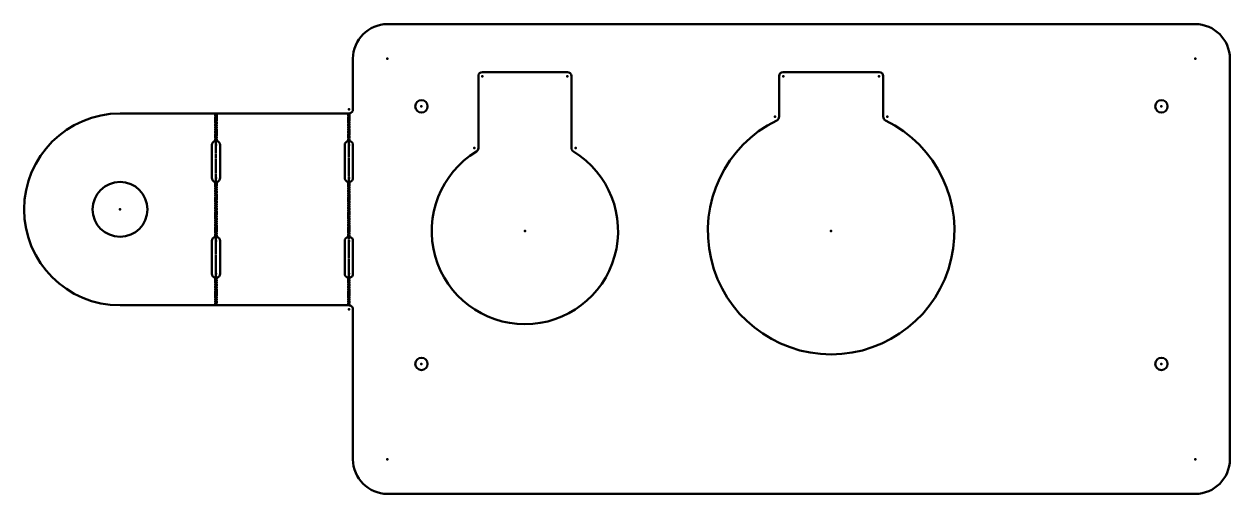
# Model space of a CAD drawing. Header units: millimetres. Extents: x -133 to 307, y 0 to 171.
import ezdxf

# ---------------------------------------------------------------- set-up
doc = ezdxf.new("R2010")
doc.units = ezdxf.units.MM
doc.linetypes.add('Dash Dot', pattern=[0.703, 0.456, -0.114, 0.019, -0.114])
doc.linetypes.add('Dotted', pattern=[0.133, 0.019, -0.114])
for name, color, linetype, lineweight in [('IV_ARC_CENTERS', 7, 'Continuous', 50), ('IV_BEND', 1, 'Dash Dot', 50), ('IV_BEND_DOWN', 1, 'Dash Dot', 50), ('IV_INTERIOR_PROFILES', 7, 'Continuous', 50), ('IV_OUTER_PROFILE', 7, 'Continuous', 50), ('IV_TANGENT', 1, 'Dotted', 50)]:
    doc.layers.add(name, color=color, linetype=linetype, lineweight=lineweight)

msp = doc.modelspace()

# ---------------------------------------------------------------- linework, layer by layer
at = {"layer": 'IV_ARC_CENTERS'}
for p in [(0, 158.8), (294.8, 158.8), (34.65, 152.4), (65.65, 152.4), (144.4, 152.4), (179.4, 152.4), (12.4, 141.4), (282.4, 141.4), (-14.1, 140.3), (141.4, 137.64), (182.4, 137.64), (-62.6, 127.3), (-62.6, 127.3), (-14.1, 127.3), (-14.1, 127.3), (31.65, 126.2), (68.65, 126.2), (-62.6, 115.3), (-62.6, 115.3), (-14.1, 115.3), (-14.1, 115.3), (-97.6, 103.8), (-97.6, 103.8), (50.15, 95.9), (161.9, 95.9), (-62.6, 92.3), (-62.6, 92.3), (-14.1, 92.3), (-14.1, 92.3), (-62.6, 80.3), (-62.6, 80.3), (-14.1, 80.3), (-14.1, 80.3), (-14.1, 67.3), (12.4, 47.4), (282.4, 47.4), (0, 12.6), (294.8, 12.6)]:
    msp.add_point(p, dxfattribs=at)
at = {"layer": 'IV_BEND'}
msp.add_line((-62.6, 138.8), (-62.6, 68.8), dxfattribs=at)
at = {"layer": 'IV_BEND_DOWN'}
msp.add_line((-14.1, 68.8), (-14.1, 138.8), dxfattribs=at)
at = {"layer": 'IV_INTERIOR_PROFILES'}
for p, q in [((33.15, 126.2), (33.15, 152.4)), ((34.65, 153.9), (65.65, 153.9)), ((67.15, 152.4), (67.15, 126.2)), ((142.9, 137.64), (142.9, 152.4)), ((144.4, 153.9), (179.4, 153.9)), ((180.9, 152.4), (180.9, 137.64)), ((-62.88, 128.77), (-62.32, 128.77)), ((-14.38, 128.77), (-13.82, 128.77)), ((-64.1, 115.3), (-64.1, 127.3)), ((-61.1, 127.3), (-61.1, 115.3)), ((-15.6, 115.3), (-15.6, 127.3)), ((-12.6, 127.3), (-12.6, 115.3)), ((-62.32, 113.83), (-62.88, 113.83)), ((-13.82, 113.83), (-14.38, 113.83)), ((-62.88, 93.77), (-62.32, 93.77)), ((-14.38, 93.77), (-13.82, 93.77)), ((-64.1, 80.3), (-64.1, 92.3)), ((-61.1, 92.3), (-61.1, 80.3)), ((-15.6, 80.3), (-15.6, 92.3)), ((-12.6, 92.3), (-12.6, 80.3)), ((-62.32, 78.83), (-62.88, 78.83)), ((-13.82, 78.83), (-14.38, 78.83))]:
    msp.add_line(p, q, dxfattribs=at)
for centre, radius in [((12.4, 141.4), 2.25), ((282.4, 141.4), 2.25), ((-97.6, 103.8), 10), ((12.4, 47.4), 2.25), ((282.4, 47.4), 2.25)]:
    msp.add_circle(centre, radius, dxfattribs=at)
for centre, radius, start, end in [((34.65, 152.4), 1.5, 90, 180), ((65.65, 152.4), 1.5, 0, 90), ((144.4, 152.4), 1.5, 90, 180), ((179.4, 152.4), 1.5, 0, 90), ((141.4, 137.64), 1.5, 296.1588, 360), ((182.4, 137.64), 1.5, 180, 243.8412), ((161.9, 95.9), 45, 116.1588, 63.8412), ((-62.6, 127.3), 1.5, 100.865, 180), ((-62.6, 127.3), 1.5, 0, 79.135), ((-14.1, 127.3), 1.5, 100.865, 180), ((-14.1, 127.3), 1.5, 0, 79.135), ((50.15, 95.9), 34, 121.4079, 58.5921), ((31.65, 126.2), 1.5, 301.4079, 0), ((68.65, 126.2), 1.5, 180, 238.5921), ((-62.6, 115.3), 1.5, 180, 259.135), ((-62.6, 115.3), 1.5, 280.865, 0), ((-14.1, 115.3), 1.5, 180, 259.135), ((-14.1, 115.3), 1.5, 280.865, 0), ((-62.6, 92.3), 1.5, 100.865, 180), ((-62.6, 92.3), 1.5, 0, 79.135), ((-14.1, 92.3), 1.5, 100.865, 180), ((-14.1, 92.3), 1.5, 0, 79.135), ((-62.6, 80.3), 1.5, 180, 259.135), ((-62.6, 80.3), 1.5, 280.865, 0), ((-14.1, 80.3), 1.5, 180, 259.135), ((-14.1, 80.3), 1.5, 280.865, 0)]:
    msp.add_arc(centre, radius, start, end, dxfattribs=at)
at = {"layer": 'IV_OUTER_PROFILE'}
for p, q in [((0, 171.4), (294.8, 171.4)), ((-12.6, 140.3), (-12.6, 158.8)), ((307.4, 158.8), (307.4, 12.6)), ((-97.6, 138.8), (-14.1, 138.8)), ((-13.82, 138.83), (-14.1, 138.8)), ((-14.1, 68.8), (-97.6, 68.8)), ((-14.1, 68.8), (-13.82, 68.77)), ((-12.6, 12.6), (-12.6, 67.3)), ((294.8, 0), (0, 0))]:
    msp.add_line(p, q, dxfattribs=at)
for centre, radius, start, end in [((0, 158.8), 12.6, 90, 180), ((294.8, 158.8), 12.6, 0, 90), ((-97.6, 103.8), 35, 90, 270), ((-14.1, 140.3), 1.5, 280.865, 0), ((-14.1, 67.3), 1.5, 0, 79.135), ((0, 12.6), 12.6, 180, 270), ((294.8, 12.6), 12.6, 270, 360)]:
    msp.add_arc(centre, radius, start, end, dxfattribs=at)
at = {"layer": 'IV_TANGENT'}
for p, q in [((-62.88, 128.77), (-62.88, 138.8)), ((-62.32, 138.8), (-62.32, 128.77)), ((-14.38, 128.77), (-14.38, 138.8)), ((-13.82, 138.83), (-13.82, 128.77)), ((-62.88, 93.77), (-62.88, 113.83)), ((-62.32, 113.83), (-62.32, 93.77)), ((-14.38, 93.77), (-14.38, 113.83)), ((-13.82, 113.83), (-13.82, 93.77)), ((-62.88, 68.8), (-62.88, 78.83)), ((-62.32, 78.83), (-62.32, 68.8)), ((-14.38, 68.8), (-14.38, 78.83)), ((-13.82, 78.83), (-13.82, 68.77))]:
    msp.add_line(p, q, dxfattribs=at)

doc.saveas('drawing.dxf')
